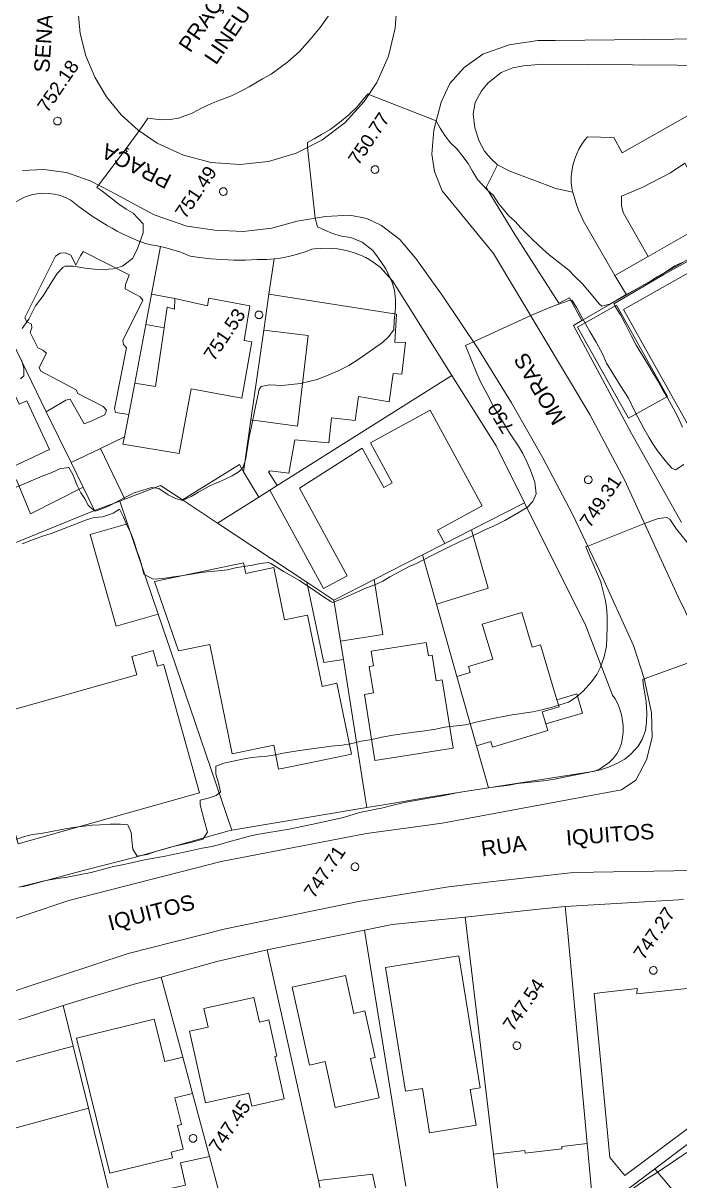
# Model space of a CAD drawing. Header units: metres. Extents: x 325024 to 7190115, y 7391967 to 10157759.
# Drawn here: x 325424.3 to 325509.6, y 7393213.7 to 7393364 of the extents above; entities that cross this region are included whole.
import ezdxf
from ezdxf.enums import TextEntityAlignment as Align

# ---------------------------------------------------------------- set-up
doc = ezdxf.new("R2010")
doc.units = ezdxf.units.M
doc.layers.get('0').update_dxf_attribs({"lineweight": 18})
for name, color, linetype, lineweight in [('100_SIST_VIARIO_MEIO_FIO', 1, 'Continuous', 18), ('106_PRACAS_PARQUES_TOP', 7, 'Continuous', 18), ('160_P_SIMP_ASF_TOP', 7, 'Continuous', 18), ('206_MURO_E_MURO_ARRIMO', 7, 'Continuous', 18), ('214_PROJ_BEIRAL_EDIF', 10, 'Continuous', 18), ('228_CONST_FUND_RUINA_E_TOP', 10, 'Continuous', 18), ('600_CURVA_MESTRA', 14, 'Continuous', 18), ('602_CURVA_MESTRA_TOP', 24, 'Continuous', 18), ('604_CURVA_INTERM', 7, 'Continuous', 18), ('606_PTO_COTADO', 7, 'Continuous', 18), ('608_PTO_COTADO_INTERVIA', 1, 'Continuous', 18), ('624_SEGM_CURVA_MESTRA', 14, 'Continuous', 18), ('626_SEGM_CURVA_INTERM', 7, 'Continuous', 18)]:
    doc.layers.add(name, color=color, linetype=linetype, lineweight=lineweight)
doc.styles.add('Style-Arial', font='arial.ttf', dxfattribs={"height": 1.75})

# ---------------------------------------------------------------- blocks, each defined once
blk = doc.blocks.new('SP09')
at = {"color": 0, "linetype": 'Continuous'}
blk.add_lwpolyline([(-0.03, -0.51), (-0.14, -0.49), (-0.24, -0.46), (-0.31, -0.42), (-0.35, -0.39), (-0.42, -0.31), (-0.47, -0.24), (-0.51, -0.15), (-0.52, -0.09), (-0.52, 0.03), (-0.51, 0.11), (-0.48, 0.2), (-0.44, 0.27), (-0.4, 0.33), (-0.32, 0.39), (-0.23, 0.44), (-0.15, 0.48), (-0.1, 0.48), (-0.03, 0.48), (0.08, 0.48), (0.19, 0.44), (0.27, 0.4), (0.35, 0.32), (0.41, 0.23), (0.46, 0.11), (0.48, 0.03), (0.48, -0.03), (0.47, -0.08), (0.44, -0.21), (0.38, -0.3), (0.31, -0.38), (0.23, -0.44), (0.1, -0.49), (0.02, -0.51)], close=True, dxfattribs=at)
blk = doc.blocks.new('SP10')
at = {"color": 0, "linetype": 'Continuous'}
blk.add_lwpolyline([(-0.03, -0.51), (-0.14, -0.49), (-0.24, -0.46), (-0.31, -0.42), (-0.35, -0.39), (-0.42, -0.31), (-0.47, -0.24), (-0.51, -0.15), (-0.52, -0.09), (-0.52, 0.03), (-0.51, 0.11), (-0.48, 0.2), (-0.44, 0.27), (-0.4, 0.33), (-0.32, 0.39), (-0.23, 0.44), (-0.15, 0.48), (-0.1, 0.48), (-0.03, 0.48), (0.08, 0.48), (0.19, 0.44), (0.27, 0.4), (0.35, 0.32), (0.41, 0.23), (0.46, 0.11), (0.48, 0.03), (0.48, -0.03), (0.47, -0.08), (0.44, -0.21), (0.38, -0.3), (0.31, -0.38), (0.23, -0.44), (0.1, -0.49), (0.02, -0.51)], close=True, dxfattribs=at)

msp = doc.modelspace()

# ---------------------------------------------------------------- linework, layer by layer
at = {"layer": '100_SIST_VIARIO_MEIO_FIO'}
for points in [[(325431.395, 7393366.412), (325431.73, 7393362.691), (325432.476, 7393359.796), (325433.631, 7393357.038), (325435.172, 7393354.475), (325437.065, 7393352.16), (325439.271, 7393350.142), (325441.745, 7393348.462), (325445.135, 7393346.892), (325448.752, 7393345.956), (325452.478, 7393345.684), (325456.192, 7393346.086), (325459.774, 7393347.148), (325463.107, 7393348.836), (325466.082, 7393351.095), (325468.604, 7393353.852), (325470.238, 7393356.356), (325471.747, 7393359.774), (325472.618, 7393363.407), (325472.836, 7393366.389)], [(325518.929, 7393269.958), (325509.36, 7393289.53), (325502.389, 7393304.721), (325497.899, 7393313.24), (325485.413, 7393334.15), (325478.754, 7393342.27), (325477.732, 7393344.803), (325477.372, 7393347.019), (325477.637, 7393350.169), (325478.586, 7393353.786), (325479.718, 7393356.215), (325481.571, 7393358.296), (325484.023, 7393360.008), (325487.451, 7393361.244), (325491.153, 7393361.797), (325493.402, 7393361.777), (325535.705, 7393362.252)], [(325474.34, 7393259.539), (325478.742, 7393260.137), (325502.02, 7393264.462), (325503.885, 7393265.712), (325505.268, 7393268.366), (325506.01, 7393271.265), (325505.909, 7393274.54), (325504.962, 7393278.934), (325503.594, 7393283.216), (325499.208, 7393292.842), (325495.648, 7393300.277), (325491.823, 7393307.58), (325487.737, 7393314.739), (325483.395, 7393321.747), (325478.804, 7393328.594), (325475.311, 7393333.467), (325473.227, 7393335.971), (325470.838, 7393337.771), (325468.944, 7393338.678), (325466.741, 7393339.102), (325463.603, 7393338.931), (325459.901, 7393338.345), (325456.624, 7393337.429), (325452.907, 7393337.011), (325449.208, 7393337.144), (325445.603, 7393337.695), (325441.351, 7393339.154), (325435.706, 7393342.204), (325433.027, 7393343.551), (325429.981, 7393344.632), (325427.016, 7393345.057), (325424.257, 7393344.912)], [(325340.626, 7393311.134), (325324.796, 7393306.727), (325319.828, 7393304.318), (325317.849, 7393302.125), (325316.772, 7393300.121), (325316.132, 7393296.391), (325316.151, 7393294.764), (325316.677, 7393292.382), (325329.706, 7393268.857), (325348.384, 7393242.971), (325356.011, 7393233.474), (325358.057, 7393231.395), (325360.314, 7393229.922), (325366.19, 7393228.426), (325367.661, 7393228.342), (325370.921, 7393229.176), (325408.608, 7393242.814), (325430.286, 7393250.108), (325450.061, 7393255.155), (325468.931, 7393258.804), (325474.34, 7393259.539)], [(325551.147, 7393208.714), (325528.159, 7393239.088), (325521.601, 7393248.458), (325519.572, 7393251.015), (325517.185, 7393252.811), (325514.367, 7393253.634), (325511.391, 7393253.988), (325495.778, 7393253.758), (325484.97, 7393252.505)], [(325484.97, 7393252.505), (325479.558, 7393251.877), (325467.856, 7393249.99)], [(325467.856, 7393249.99), (325450.614, 7393246.4), (325437.957, 7393243.233), (325406.722, 7393232.915), (325386.337, 7393225.108), (325384.463, 7393224.022), (325380.9, 7393219.899), (325380.22, 7393218.178), (325379.672, 7393215.265), (325379.979, 7393211.422), (325381.204, 7393208.291), (325385.378, 7393204.11), (325403.726, 7393189.696), (325429.074, 7393172.585), (325436.74, 7393168.324), (325448.345, 7393162.46), (325459.931, 7393157.179), (325473.224, 7393151.606), (325497.224, 7393143.53), (325504.927, 7393141.361), (325520.03, 7393138.206), (325537.669, 7393135.195), (325572.626, 7393131.787)]]:
    msp.add_lwpolyline(points, dxfattribs=at)
at = {"layer": '206_MURO_E_MURO_ARRIMO'}
for p, q in [((325484.461, 7393342.684), (325485.913, 7393345.662)), ((325488.19, 7393336.583), (325484.461, 7393342.684)), ((325424.415, 7393341.389), (325423.091, 7393340.688)), ((325424.724, 7393341.516), (325424.415, 7393341.389)), ((325425.438, 7393341.745), (325424.724, 7393341.516)), ((325426.172, 7393341.893), (325425.438, 7393341.745)), ((325426.919, 7393341.96), (325426.172, 7393341.893)), ((325427.668, 7393341.945), (325426.919, 7393341.96)), ((325428.412, 7393341.847), (325427.668, 7393341.945)), ((325429.139, 7393341.668), (325428.412, 7393341.847)), ((325429.843, 7393341.41), (325429.139, 7393341.668)), ((325430.513, 7393341.076), (325429.843, 7393341.41)), ((325431.604, 7393340.193), (325430.513, 7393341.076)), ((325432.815, 7393339.311), (325431.604, 7393340.193)), ((325433.437, 7393338.894), (325432.815, 7393339.311)), ((325435.246, 7393337.782), (325433.437, 7393338.894)), ((325435.893, 7393337.403), (325435.246, 7393337.782)), ((325436.55, 7393337.043), (325435.893, 7393337.403)), ((325437.217, 7393336.701), (325436.55, 7393337.043)), ((325437.893, 7393336.378), (325437.217, 7393336.701)), ((325438.578, 7393336.074), (325437.893, 7393336.378)), ((325493.873, 7393327.689), (325488.19, 7393336.583)), ((325439.272, 7393335.79), (325438.578, 7393336.074)), ((325439.973, 7393335.525), (325439.272, 7393335.79)), ((325440.682, 7393335.28), (325439.973, 7393335.525)), ((325441.727, 7393335.119), (325440.682, 7393335.28)), ((325442.162, 7393335.03), (325441.727, 7393335.119)), ((325443.189, 7393334.788), (325442.162, 7393335.03)), ((325443.909, 7393334.577), (325443.189, 7393334.788)), ((325444.619, 7393334.338), (325443.909, 7393334.577)), ((325445.319, 7393334.07), (325444.619, 7393334.338)), ((325446.008, 7393333.773), (325445.319, 7393334.07)), ((325447.214, 7393333.604), (325446.008, 7393333.773)), ((325448.705, 7393333.443), (325447.214, 7393333.604)), ((325450.201, 7393333.337), (325448.705, 7393333.443)), ((325451.7, 7393333.285), (325450.201, 7393333.337)), ((325454.699, 7393333.343), (325453.2, 7393333.287)), ((325455.222, 7393333.34), (325454.699, 7393333.343)), ((325455.972, 7393333.362), (325455.222, 7393333.34)), ((325456.906, 7393333.439), (325455.972, 7393333.362)), ((325457.465, 7393333.504), (325456.906, 7393333.439)), ((325458.205, 7393333.622), (325457.465, 7393333.504)), ((325458.94, 7393333.772), (325458.205, 7393333.622)), ((325459.668, 7393333.953), (325458.94, 7393333.772)), ((325460.387, 7393334.165), (325459.668, 7393333.953)), ((325461.096, 7393334.408), (325460.387, 7393334.165)), ((325461.794, 7393334.68), (325461.096, 7393334.408)), ((325462.142, 7393334.73), (325461.794, 7393334.68)), ((325462.888, 7393334.801), (325462.142, 7393334.73)), ((325463.638, 7393334.825), (325462.888, 7393334.801)), ((325464.387, 7393334.801), (325463.638, 7393334.825)), ((325465.134, 7393334.73), (325464.387, 7393334.801)), ((325465.874, 7393334.611), (325465.134, 7393334.73)), ((325466.605, 7393334.445), (325465.874, 7393334.611)), ((325467.433, 7393334.196), (325466.605, 7393334.445)), ((325468.131, 7393333.925), (325467.433, 7393334.196)), ((325468.807, 7393333.602), (325468.131, 7393333.925)), ((325469.458, 7393333.229), (325468.807, 7393333.602)), ((325453.2, 7393333.287), (325451.7, 7393333.285)), ((325470.078, 7393332.809), (325469.458, 7393333.229)), ((325470.672, 7393332.37), (325470.078, 7393332.809)), ((325472.269, 7393330.591), (325470.672, 7393332.37)), ((325479.99, 7393318.287), (325472.269, 7393330.591)), ((325495.275, 7393328.393), (325493.873, 7393327.689)), ((325496.876, 7393325.434), (325495.275, 7393328.393)), ((325495.8, 7393324.779), (325496.876, 7393325.434)), ((325503.302, 7393310.754), (325495.8, 7393324.779)), ((325485.729, 7393309.141), (325479.99, 7393318.287)), ((325509.801, 7393299.186), (325503.302, 7393310.754)), ((325489.414, 7393301.766), (325485.729, 7393309.141)), ((325497.398, 7393285.786), (325489.414, 7393301.766)), ((325500.866, 7393276.788), (325497.398, 7393285.786)), ((325501.178, 7393276.299), (325500.866, 7393276.788)), ((325501.525, 7393275.636), (325501.178, 7393276.299)), ((325501.806, 7393274.942), (325501.525, 7393275.636)), ((325502.018, 7393274.224), (325501.806, 7393274.942)), ((325502.159, 7393273.489), (325502.018, 7393274.224)), ((325502.227, 7393272.744), (325502.159, 7393273.489)), ((325502.146, 7393271.252), (325502.223, 7393271.996)), ((325502.223, 7393271.996), (325502.227, 7393272.744)), ((325501.777, 7393269.804), (325501.997, 7393270.519)), ((325501.997, 7393270.519), (325502.146, 7393271.252)), ((325500.944, 7393268.565), (325501.4, 7393269.158)), ((325501.4, 7393269.158), (325501.777, 7393269.804)), ((325498.544, 7393266.911), (325499.183, 7393267.192)), ((325499.183, 7393267.192), (325499.827, 7393267.574)), ((325499.827, 7393267.574), (325500.417, 7393268.034)), ((325500.417, 7393268.034), (325500.944, 7393268.565)), ((325484.733, 7393264.747), (325498.544, 7393266.911)), ((325478.072, 7393263.703), (325484.733, 7393264.747)), ((325470.08, 7393262.358), (325478.072, 7393263.703)), ((325451.421, 7393259.217), (325468.947, 7393262.167)), ((325468.947, 7393262.167), (325470.08, 7393262.358)), ((325438.917, 7393255.748), (325451.045, 7393259.154)), ((325451.045, 7393259.154), (325451.421, 7393259.217)), ((325432.458, 7393254.081), (325438.917, 7393255.748)), ((325424.266, 7393251.896), (325432.458, 7393254.081)), ((325494.71, 7393249.321), (325490.458, 7393248.873)), ((325509.429, 7393250.203), (325494.71, 7393249.321)), ((325510.044, 7393250.256), (325509.429, 7393250.203)), ((325481.704, 7393247.95), (325472.248, 7393246.983)), ((325490.458, 7393248.873), (325481.704, 7393247.95)), ((325468.671, 7393246.254), (325456.033, 7393243.676)), ((325472.248, 7393246.983), (325468.671, 7393246.254)), ((325456.033, 7393243.676), (325449.481, 7393242.189)), ((325449.481, 7393242.189), (325442.259, 7393240.15)), ((325442.259, 7393240.15), (325438.766, 7393239.227)), ((325438.766, 7393239.227), (325433.758, 7393237.762)), ((325433.758, 7393237.762), (325429.521, 7393236.453)), ((325428.751, 7393236.216), (325423.759, 7393234.593)), ((325429.521, 7393236.453), (325428.751, 7393236.216))]:
    msp.add_line(p, q, dxfattribs=at)
for points in [[(325440.997, 7393328.84), (325442.162, 7393335.03)], [(325456.906, 7393333.439), (325456.245, 7393328.83)], [(325427.334, 7393313.579), (325418.396, 7393331.909)], [(325502.678, 7393328.77), (325496.876, 7393325.434)], [(325438.821, 7393317.28), (325440.256, 7393324.901)], [(325455.58, 7393324.196), (325453.903, 7393312.508)], [(325457.315, 7393303.99), (325479.99, 7393318.287)], [(325437.527, 7393302.231), (325442.184, 7393303.996), (325445.013, 7393302.127)], [(325436.871, 7393301.982), (325437.881, 7393299.012)], [(325489.414, 7393301.766), (325482.536, 7393298.246)], [(325480.646, 7393279.179), (325477.982, 7393288.587)], [(325441.874, 7393287.277), (325444.62, 7393279.205)], [(325468.781, 7393263.217), (325465.908, 7393281.415)], [(325444.62, 7393279.205), (325451.421, 7393259.217)], [(325484.733, 7393264.747), (325483.189, 7393270.2)], [(325468.947, 7393262.167), (325468.781, 7393263.217)], [(325495.031, 7393245.847), (325494.71, 7393249.321)], [(325481.704, 7393247.95), (325485.417, 7393217.139)], [(325468.671, 7393246.254), (325474.038, 7393213.007)], [(325497.553, 7393218.561), (325495.031, 7393245.847)], [(325462.666, 7393213.715), (325456.033, 7393243.676)], [(325442.259, 7393240.15), (325445.052, 7393229.759)], [(325430.817, 7393231.202), (325429.521, 7393236.453)], [(325446.321, 7393225.036), (325448.519, 7393216.86)], [(325519.119, 7393224.853), (325506.356, 7393215.263)], [(325436.28, 7393209.07), (325432.813, 7393223.118)]]:
    msp.add_lwpolyline(points, dxfattribs=at)
at = {"layer": '214_PROJ_BEIRAL_EDIF'}
for points in [[(325520.918, 7393358.518), (325491.761, 7393358.701), (325489.287, 7393358.526), (325487.897, 7393358.236), (325486.41, 7393357.626), (325484.721, 7393356.319), (325483.83, 7393355.256), (325483.028, 7393353.755), (325482.758, 7393352.278), (325482.977, 7393350.456), (325483.551, 7393348.712), (325484.231, 7393347.412), (325485.042, 7393346.463), (325485.913, 7393345.662), (325487.528, 7393344.824), (325493.497, 7393342.563), (325495.693, 7393342.078), (325495.558, 7393342.603), (325495.493, 7393343.349), (325495.494, 7393344.097), (325495.562, 7393344.841), (325495.696, 7393345.577), (325495.894, 7393346.298), (325496.157, 7393346.999), (325496.48, 7393347.673), (325496.863, 7393348.316), (325497.301, 7393348.922), (325497.589, 7393349.269), (325501.002, 7393349.204), (325502.097, 7393347.21), (325511.863, 7393352.746)], [(325510.217, 7393345.877), (325508.363, 7393344.611), (325504.719, 7393342.703), (325502.028, 7393341.581), (325502.018, 7393340.376), (325502.22, 7393339.477), (325505.467, 7393333.73), (325501.157, 7393331.258), (325497.054, 7393338.411), (325496.74, 7393339.09), (325496.45, 7393339.781), (325496.186, 7393340.482), (325495.948, 7393341.192), (325495.693, 7393342.078), (325495.558, 7393342.603), (325495.493, 7393343.349), (325495.494, 7393344.097), (325495.562, 7393344.841), (325495.696, 7393345.577), (325495.894, 7393346.298), (325496.157, 7393346.999), (325496.48, 7393347.673), (325496.863, 7393348.316), (325497.301, 7393348.922), (325497.589, 7393349.269), (325501.002, 7393349.204), (325502.097, 7393347.21), (325511.863, 7393352.746)], [(325514.269, 7393338.778), (325505.467, 7393333.73), (325501.157, 7393331.258), (325502.678, 7393328.77), (325525.767, 7393342.046)], [(325419.37, 7393295.913), (325416.761, 7393301.518), (325419.762, 7393302.956), (325423.49, 7393304.742), (325425.291, 7393300.3), (325432.114, 7393303.774)], [(325432.114, 7393303.774), (325433.595, 7393300.738), (325420.252, 7393295.33)], [(325461.55, 7393268.002), (325466.979, 7393269.125), (325465.08, 7393278.311), (325463.167, 7393277.915), (325461.257, 7393287.157), (325458.279, 7393286.541), (325456.874, 7393293.337), (325453.227, 7393292.583), (325452.947, 7393293.937), (325441.405, 7393291.551)], [(325441.405, 7393291.551), (325444.521, 7393282.509), (325448.556, 7393283.344), (325450.171, 7393275.532)], [(325419.099, 7393273.798), (325439.103, 7393279.416), (325438.435, 7393281.795), (325440.029, 7393282.243)], [(325440.029, 7393282.243), (325441.219, 7393282.577), (325441.605, 7393281.2)], [(325441.605, 7393281.2), (325441.786, 7393280.557), (325442.341, 7393280.713)], [(325442.341, 7393280.713), (325442.562, 7393280.775), (325442.634, 7393280.519)], [(325442.634, 7393280.519), (325447.252, 7393264.075), (325423.688, 7393257.458), (325419.099, 7393273.798)], [(325450.171, 7393275.532), (325451.487, 7393269.167), (325456.863, 7393270.278), (325457.507, 7393267.166), (325461.55, 7393268.002)], [(325506.528, 7393238.239), (325504.025, 7393237.968), (325504.053, 7393238.666), (325498.466, 7393238.041), (325500.488, 7393216.715), (325502.437, 7393214.388), (325518.094, 7393226.077)], [(325517.676, 7393230.863), (325516.779, 7393239.85), (325510.976, 7393239.441), (325510.942, 7393238.717), (325506.528, 7393238.239)]]:
    msp.add_lwpolyline(points, dxfattribs=at)
for points in [[(325505.467, 7393333.73), (325514.269, 7393338.778), (325510.217, 7393345.877), (325508.363, 7393344.611), (325504.719, 7393342.703), (325502.028, 7393341.581), (325502.018, 7393340.376), (325502.22, 7393339.477)], [(325434.384, 7393308.808), (325437.507, 7393310.3), (325438.061, 7393313.242), (325436.338, 7393313.468), (325436.207, 7393313.991), (325437.758, 7393321.876), (325437.363, 7393322.323), (325437.294, 7393322.838), (325439.896, 7393328.052), (325439.535, 7393328.491), (325437.571, 7393329.534), (325437.617, 7393330.103), (325437.904, 7393330.747), (325438.084, 7393331.356), (325432.138, 7393334.38), (325431.795, 7393333.85), (325431.174, 7393332.611), (325430.895, 7393333.275), (325430.509, 7393333.895), (325429.856, 7393334.224), (325429.126, 7393334.19), (325428.528, 7393333.783), (325424.578, 7393325.817), (325424.79, 7393325.32), (325425.435, 7393324.956), (325425.473, 7393324.47), (325425.261, 7393323.867), (325426.265, 7393321.89), (325426.911, 7393321.565), (325427.369, 7393321.202), (325426.428, 7393319.338), (325426.638, 7393318.864), (325431.201, 7393316.415), (325431.459, 7393315.946), (325434.746, 7393314.241), (325435.178, 7393313.774), (325434.963, 7393313.176), (325432.941, 7393312.264), (325432.281, 7393312.004), (325430.428, 7393315.192), (325429.859, 7393315.063), (325427.334, 7393313.579), (325430.552, 7393306.977)], [(325416.871, 7393307.783), (325416.633, 7393307.672), (325415.309, 7393310.518), (325410.569, 7393320.702), (325408.072, 7393326.066), (325407.436, 7393327.432), (325416.556, 7393331.677), (325420.874, 7393322.402), (325420.304, 7393322.137), (325423.835, 7393314.552), (325424.807, 7393315.005), (325427.75, 7393308.683), (325420.151, 7393305.147), (325418.559, 7393308.568)], [(325440.256, 7393324.901), (325442.644, 7393324.482), (325443.044, 7393327.147), (325443.967, 7393326.921), (325444.042, 7393328.296), (325440.997, 7393328.84)], [(325454.934, 7393302.488), (325456.374, 7393303.397), (325457.315, 7393303.99), (325456.192, 7393305.772), (325456.399, 7393305.903), (325458.825, 7393305.609), (325459.612, 7393309.933), (325464.002, 7393309.56), (325464.37, 7393312.771), (325467.452, 7393312.461), (325467.873, 7393315.57), (325471.854, 7393314.857), (325472.364, 7393318.558), (325473.509, 7393318.447), (325473.964, 7393322.555), (325472.598, 7393322.619), (325472.8, 7393326.271), (325456.245, 7393328.83), (325455.58, 7393324.196), (325461.336, 7393323.48), (325459.946, 7393311.715), (325453.903, 7393312.508), (325452.937, 7393305.781)], [(325444.042, 7393328.296), (325443.967, 7393326.921), (325443.044, 7393327.147), (325442.644, 7393324.482), (325441.501, 7393316.869), (325438.821, 7393317.28), (325438.061, 7393313.242), (325437.507, 7393310.3), (325437.286, 7393309.357), (325444.58, 7393308.155), (325446.163, 7393316.538), (325452.727, 7393315.327), (325454.012, 7393322.676), (325453.032, 7393322.83), (325453.775, 7393327.33), (325448.457, 7393328.313), (325448.286, 7393327.338)], [(325496.299, 7393324.569), (325501.38, 7393327.405), (325507.99, 7393315.561), (325502.909, 7393312.725)], [(325476.169, 7393294.988), (325469.923, 7393291.791), (325464.692, 7393289.114), (325461.148, 7393291.458), (325449.577, 7393299.111), (325454.934, 7393302.488), (325456.374, 7393303.397), (325463.317, 7393290.613), (325466.403, 7393292.29), (325460.222, 7393303.671), (325468.36, 7393308.865), (325471.143, 7393303.742), (325472.258, 7393304.348), (325469.426, 7393309.562), (325477.192, 7393313.78), (325483.937, 7393301.36), (325478.15, 7393298.217), (325479.092, 7393296.483)], [(325432.114, 7393303.774), (325430.552, 7393306.977), (325434.384, 7393308.808), (325437.527, 7393302.231), (325436.871, 7393301.982), (325433.595, 7393300.738)], [(325452.937, 7393305.781), (325452.416, 7393306.74), (325445.013, 7393302.127), (325449.577, 7393299.111), (325454.934, 7393302.488)], [(325441.874, 7393287.277), (325437.881, 7393299.012), (325433.052, 7393297.656), (325436.398, 7393285.739)], [(325476.169, 7393294.988), (325477.982, 7393288.587), (325484.702, 7393290.648), (325482.536, 7393298.246), (325479.092, 7393296.483)], [(325461.148, 7393291.458), (325464.692, 7393289.114), (325465.532, 7393283.795), (325465.908, 7393281.415), (325463.363, 7393281.014)], [(325465.532, 7393283.795), (325464.692, 7393289.114), (325469.923, 7393291.791), (325471.048, 7393284.666)], [(325492.191, 7393273.028), (325491.725, 7393274.597), (325493.907, 7393275.245), (325493.634, 7393276.164), (325491.513, 7393283.308), (325490.418, 7393282.983), (325489.069, 7393287.527), (325483.94, 7393286.004), (325485.3, 7393281.426), (325482.153, 7393280.492), (325482.389, 7393279.697), (325480.646, 7393279.179), (325483.189, 7393270.2), (325485.046, 7393270.751), (325485.258, 7393270.037), (325492.445, 7393272.172)], [(325469.531, 7393282.5), (325469.831, 7393280.6), (325469.261, 7393280.51), (325469.806, 7393277.054), (325468.651, 7393276.871), (325470.004, 7393268.304), (325480.144, 7393269.905), (325478.745, 7393278.767), (325477.971, 7393278.645), (325477.448, 7393281.955), (325476.952, 7393281.876), (325476.675, 7393283.628)], [(325492.191, 7393273.028), (325496.969, 7393274.447), (325496.231, 7393276.935), (325493.634, 7393276.164), (325493.907, 7393275.245), (325491.725, 7393274.597)], [(325471.394, 7393241.381), (325480.907, 7393242.916), (325483.675, 7393225.769), (325482.378, 7393225.56), (325483.13, 7393220.903), (325477.111, 7393219.931), (325476.179, 7393225.702), (325473.982, 7393225.347)], [(325459.269, 7393238.852), (325466.165, 7393240.378), (325467.257, 7393235.446), (325468.694, 7393235.764), (325470.03, 7393229.728), (325469.424, 7393229.593), (325470.559, 7393224.465), (325464.866, 7393223.204), (325463.543, 7393229.183), (325461.509, 7393228.733)], [(325447.813, 7393236.08), (325448.347, 7393233.668), (325445.953, 7393233.138), (325448.015, 7393223.825), (325453.645, 7393225.072), (325454.015, 7393223.398), (325458.239, 7393224.333), (325457.02, 7393229.841), (325457.261, 7393229.894), (325456.224, 7393234.582), (325455.011, 7393234.313), (325454.302, 7393237.516)], [(325446.321, 7393225.036), (325445.052, 7393229.759), (325442.722, 7393229.184), (325441.36, 7393234.702), (325431.28, 7393232.213), (325435.603, 7393214.699), (325443.714, 7393216.701), (325443.535, 7393217.429), (325445.133, 7393217.823), (325444.382, 7393220.865), (325444.894, 7393220.992), (325444.035, 7393224.471)], [(325430.817, 7393231.202), (325432.813, 7393223.118), (325415.09, 7393218.323), (325412.916, 7393226.359)], [(325492.026, 7393205.769), (325486.749, 7393206.088), (325486.326, 7393209.599), (325485.417, 7393217.139), (325489.472, 7393217.627), (325489.513, 7393217.28), (325494.289, 7393217.855), (325494.252, 7393218.163), (325497.553, 7393218.561), (325498.41, 7393209.292), (325498.183, 7393209.122), (325493.883, 7393205.657)], [(325448.519, 7393216.86), (325450.835, 7393208.244), (325442.667, 7393208.707), (325441.859, 7393212.354), (325445.408, 7393213.139), (325444.768, 7393216.03)], [(325464.837, 7393207.411), (325464.051, 7393207.458), (325462.81, 7393213.065), (325462.666, 7393213.715), (325469.68, 7393214.551), (325471.348, 7393207.018), (325469.198, 7393207.148)], [(325498.41, 7393209.292), (325506.356, 7393215.263), (325516.543, 7393203.101), (325510.758, 7393198.505), (325504.984, 7393203.38), (325498.183, 7393209.122)]]:
    msp.add_lwpolyline(points, close=True, dxfattribs=at)
at = {"layer": '228_CONST_FUND_RUINA_E_TOP'}
msp.add_lwpolyline([(325502.295, 7393326.862), (325514.864, 7393304.34), (325528.695, 7393312.051), (325516.066, 7393334.672)], close=True, dxfattribs=at)
at = {"layer": '600_CURVA_MESTRA', "elevation": 750}
for points in [[(325509.918, 7393311.583), (325509.25, 7393313.071), (325507.958, 7393315.484), (325507.36, 7393316.471), (325506.737, 7393317.592), (325506.174, 7393318.496), (325505.557, 7393319.556), (325503.918, 7393322.243), (325503.273, 7393323.471), (325502.483, 7393325.06), (325501.884, 7393326.182), (325501.282, 7393327.1), (325501.267, 7393327.153), (325501.187, 7393327.272), (325501.013, 7393327.607), (325507.527, 7393331.403), (325517.741, 7393337.05)], [(325485.057, 7393314.935), (325484.576, 7393315.882), (325483.719, 7393317.446), (325483.222, 7393318.526), (325481.752, 7393322.173), (325482.788, 7393322.652), (325490.23, 7393326.083), (325492.187, 7393326.891), (325493.142, 7393327.279), (325495.208, 7393328.018), (325495.569, 7393328.086), (325496.227, 7393327.056), (325496.729, 7393326.091), (325497.92, 7393323.993), (325498.726, 7393322.637), (325499.61, 7393321.027), (325500.055, 7393319.869), (325501.891, 7393316.964), (325502.904, 7393315.323), (325503.749, 7393313.611), (325504.903, 7393311.425), (325505.552, 7393310.278), (325506.099, 7393309.393), (325506.691, 7393308.513), (325507.853, 7393307.047), (325508.567, 7393306.243), (325509.01, 7393306.02), (325510.116, 7393306.709)], [(325424.193, 7393296.437), (325425.35, 7393296.841), (325426.872, 7393297.405), (325427.966, 7393297.784), (325430.205, 7393298.615), (325432.578, 7393299.531), (325433.578, 7393299.853), (325434.672, 7393299.937), (325436.04, 7393300.423), (325436.844, 7393300.919), (325437.349, 7393299.894), (325437.762, 7393298.928), (325438.305, 7393297.794), (325438.692, 7393296.814), (325439.063, 7393295.638), (325439.424, 7393294.595), (325439.738, 7393293.582), (325440.007, 7393292.488), (325441.201, 7393291.854), (325442.481, 7393291.934), (325443.563, 7393292.077), (325445.127, 7393292.327), (325446.201, 7393292.465), (325447.19, 7393292.648), (325448.213, 7393292.785), (325449.677, 7393292.902), (325450.857, 7393293.067), (325451.904, 7393293.302), (325454.059, 7393293.674), (325455.158, 7393293.884), (325456.202, 7393294.012), (325456.481, 7393293.884), (325458.221, 7393292.778), (325460.234, 7393291.668), (325462.325, 7393290.254), (325463.204, 7393289.623), (325464.261, 7393288.934), (325464.535, 7393288.806), (325465.709, 7393289.261), (325468.931, 7393290.691), (325469.99, 7393291.118), (325471.029, 7393291.588), (325471.94, 7393292.139), (325474.464, 7393293.459), (325475.487, 7393293.924), (325477.311, 7393294.883), (325479.318, 7393295.842), (325481.084, 7393296.728), (325482.071, 7393297.14), (325484.256, 7393298.241), (325485.475, 7393298.783), (325486.849, 7393299.434), (325488.714, 7393300.532), (325489.825, 7393301.175), (325490.494, 7393301.906), (325490.92, 7393302.926), (325490.776, 7393304.438), (325490.223, 7393305.982), (325489.747, 7393307.08), (325489.226, 7393308.138), (325488.645, 7393309.11), (325487.652, 7393310.584)]]:
    msp.add_lwpolyline(points, dxfattribs=at)
at = {"layer": '604_CURVA_INTERM'}
for points, elevation in [([(325438.199, 7393348.418), (325439.416, 7393350.044), (325440.104, 7393351.058), (325440.545, 7393351.715), (325441.552, 7393351.586), (325442.269, 7393351.472), (325443.434, 7393351.531), (325444.515, 7393351.717), (325446.261, 7393352.357), (325447.6, 7393353.045), (325448.803, 7393353.618), (325449.874, 7393354.047), (325451.387, 7393354.624), (325452.772, 7393355.285), (325453.676, 7393355.772), (325455.424, 7393356.802), (325456.542, 7393357.405), (325458.708, 7393359.033), (325460.227, 7393360.349), (325461.605, 7393361.917), (325462.892, 7393363.469), (325464.291, 7393365.414)], 752), ([(325424.209, 7393324.406), (325425.082, 7393325.616), (325425.949, 7393327.352), (325426.921, 7393328.629), (325428.203, 7393330.652), (325428.774, 7393331.525), (325429.479, 7393332.297), (325429.782, 7393332.481), (325430.815, 7393332.502), (325432.396, 7393332.249), (325433.607, 7393332.119), (325434.797, 7393332.067), (325436.046, 7393332.152), (325437.221, 7393332.499), (325438.517, 7393333.483), (325439.095, 7393334.545), (325439.46, 7393335.492), (325439.932, 7393336.838), (325439.916, 7393338.003), (325438.612, 7393339.378), (325437.709, 7393339.91), (325436.758, 7393340.546), (325435.957, 7393341.178), (325434.567, 7393342.271), (325433.897, 7393342.717), (325434.138, 7393342.992), (325435.776, 7393345.181)], 752), ([(325423.98, 7393317.859), (325424.429, 7393318.237), (325424.437, 7393319.238), (325424.131, 7393320.325)], 752), ([(325459.375, 7393269.441), (325461.417, 7393269.765), (325463.124, 7393269.991), (325464.332, 7393270.126), (325465.74, 7393270.255), (325466.836, 7393270.451), (325468.201, 7393270.778), (325469.636, 7393271.006), (325470.698, 7393271.256), (325472.352, 7393271.556), (325475.055, 7393271.953), (325476.198, 7393272.079), (325477.915, 7393272.367), (325479.032, 7393272.608), (325481.78, 7393272.907), (325483.313, 7393273.298), (325485.74, 7393273.81), (325487.828, 7393274.203), (325490.522, 7393274.623), (325491.663, 7393274.856), (325492.89, 7393275.173), (325495.136, 7393275.871), (325496.141, 7393276.517), (325497.052, 7393277.293), (325498.103, 7393278.513), (325498.803, 7393279.447), (325499.296, 7393280.425), (325499.781, 7393281.734), (325500.048, 7393283.128), (325500.167, 7393285.533), (325500.173, 7393287.058), (325500.071, 7393288.186), (325499.909, 7393289.179), (325499.407, 7393291.12), (325499.331, 7393291.479), (325498.476, 7393293.501), (325497.908, 7393294.779), (325497.376, 7393296.053), (325497.629, 7393296.141), (325504.993, 7393299.047), (325506.783, 7393299.724), (325507.898, 7393299.846), (325508.298, 7393299.634), (325509.171, 7393298.328), (325511.177, 7393295.813)], 749)]:
    msp.add_lwpolyline(points, dxfattribs=dict(at, elevation=elevation))
at = {"layer": '604_CURVA_INTERM', "flags": 128}
for points, elevation in [([(325509.909, 7393332.959), (325508.949, 7393332.517), (325507.648, 7393331.678), (325506.642, 7393331.083), (325505.79, 7393330.527), (325503.611, 7393329.307), (325502.706, 7393328.846), (325501.473, 7393328.093), (325500.465, 7393327.551), (325499.455, 7393327.297), (325499.129, 7393327.591), (325498.337, 7393328.555), (325497.592, 7393329.422), (325496.948, 7393330.2), (325495.932, 7393331.207), (325495.185, 7393331.95), (325494.38, 7393332.57), (325492.632, 7393333.964), (325491.362, 7393335.073), (325490.282, 7393336.136), (325489.012, 7393337.419), (325488.171, 7393338.331), (325487.404, 7393339.034), (325486.071, 7393340.572), (325485.398, 7393341.663), (325484.587, 7393342.382), (325483.337, 7393343.723), (325482.678, 7393344.81), (325482.099, 7393345.804), (325481.299, 7393346.907), (325480.662, 7393347.684), (325479.832, 7393348.498), (325479.079, 7393349.461), (325478.497, 7393350.414), (325477.951, 7393351.366), (325469.218, 7393354.794), (325469.072, 7393354.858), (325468.448, 7393354.074), (325467.701, 7393353.195), (325466.664, 7393352.184), (325465.428, 7393351.134), (325464.216, 7393350.229), (325463.063, 7393349.586), (325462.111, 7393349.038), (325461.255, 7393348.544), (325461.273, 7393347.908), (325462.246, 7393338.716), (325462.546, 7393337.606), (325463.493, 7393337.167), (325464.507, 7393336.727), (325465.682, 7393336.372), (325466.895, 7393336.202), (325468.371, 7393335.622), (325469.712, 7393334.568), (325470.398, 7393333.665), (325471.427, 7393332.149), (325472.257, 7393330.37), (325472.549, 7393329.363), (325472.696, 7393328.171), (325472.661, 7393327.039), (325472.522, 7393325.436), (325472.446, 7393324.22), (325471.774, 7393323.296), (325471.009, 7393322.59), (325467.981, 7393320.455), (325466.637, 7393319.59), (325465.229, 7393318.885), (325463.945, 7393318.314), (325462.499, 7393317.775), (325460.345, 7393317.248), (325457.904, 7393316.987), (325456.354, 7393317.079), (325455.257, 7393316.849), (325454.988, 7393316.466), (325454.494, 7393314.254), (325453.935, 7393311.493), (325453.693, 7393310.303), (325453.227, 7393307.565), (325453.097, 7393307.021), (325452.911, 7393306.362), (325452.361, 7393305.821), (325451.484, 7393305.255), (325450.488, 7393304.76), (325448.499, 7393303.907), (325447.083, 7393303.154), (325446.157, 7393302.582), (325445.035, 7393302.046), (325444.103, 7393302.294), (325443.173, 7393302.79), (325441.972, 7393303.59), (325441.017, 7393303.739), (325438.737, 7393303.034), (325437.643, 7393302.486), (325435.6, 7393301.405), (325434.675, 7393300.997), (325433.669, 7393300.652), (325433.097, 7393301.132), (325432.759, 7393301.453), (325432.366, 7393302.249), (325431.847, 7393303.042), (325431.372, 7393303.996), (325430.779, 7393305.44), (325430.287, 7393306.324), (325430.204, 7393306.327), (325429.104, 7393306.186), (325428.045, 7393305.687), (325426.8, 7393305.198), (325424.458, 7393304.224), (325423.202, 7393303.698)], 751), ([(325513.112, 7393281.856), (325504.968, 7393278.908), (325504.767, 7393278.839), (325504.814, 7393278.272), (325505.03, 7393276.949), (325505.205, 7393275.893), (325505.323, 7393274.447), (325505.247, 7393273.283), (325505.133, 7393272.174), (325504.704, 7393271.031), (325504.183, 7393270.145), (325503.223, 7393269.107), (325502.44, 7393268.439), (325501.416, 7393267.878), (325500.322, 7393267.439), (325499.281, 7393267.082), (325498.247, 7393266.84), (325494.555, 7393266.108), (325493.339, 7393265.849), (325492.295, 7393265.702), (325489.874, 7393265.439), (325488.517, 7393265.278), (325487.441, 7393265.068), (325485.018, 7393264.771), (325480.858, 7393264.128), (325478.506, 7393263.672), (325477.219, 7393263.445), (325476.223, 7393263.247), (325473.818, 7393262.818), (325472.019, 7393262.417), (325470.858, 7393262.113), (325470.549, 7393262.047)], 748), ([(325423.045, 7393257.894), (325424.387, 7393258.37), (325425.488, 7393258.659), (325426.661, 7393258.811), (325429.367, 7393259.322), (325430.851, 7393259.583), (325433.312, 7393259.865), (325434.365, 7393259.944), (325435.65, 7393259.996), (325436.992, 7393260.013), (325437.907, 7393259.917), (325438.377, 7393258.952), (325438.446, 7393257.92), (325438.582, 7393256.783), (325439.144, 7393255.848), (325440.449, 7393256.08), (325441.664, 7393256.497), (325443.659, 7393257.07), (325446.113, 7393257.626), (325447.647, 7393258.066), (325448.26, 7393258.993), (325447.881, 7393260.348), (325447.34, 7393262.514), (325447.323, 7393263.116), (325448.36, 7393263.391), (325449.393, 7393263.747), (325449.953, 7393264.216), (325449.681, 7393265.385), (325449.371, 7393266.515), (325449.364, 7393267.56), (325450.403, 7393267.943), (325452.815, 7393268.466), (325453.997, 7393268.653), (325455.972, 7393268.832), (325457.075, 7393269.034), (325458.37, 7393269.293), (325459.375, 7393269.441)], 749), ([(325470.549, 7393262.047), (325469.364, 7393261.793), (325467.984, 7393261.52), (325465.912, 7393260.895), (325461.783, 7393259.951), (325458.889, 7393259.365), (325454.695, 7393258.686), (325453.704, 7393258.476), (325452.173, 7393258.023), (325451.173, 7393257.757), (325449.991, 7393257.409), (325448.861, 7393257.127), (325447.577, 7393256.893), (325445.234, 7393256.391), (325442.771, 7393255.878), (325440.073, 7393255.37), (325437.623, 7393254.824), (325435.908, 7393254.461), (325434.762, 7393254.18), (325433.186, 7393253.738), (325430.032, 7393253.15), (325428.519, 7393252.926), (325427.082, 7393252.664), (325423.796, 7393251.837)], 748), ([(325510.497, 7393217.391), (325509.575, 7393216.776), (325508.654, 7393216.102), (325506.508, 7393214.688), (325505.455, 7393214.045), (325503.6, 7393212.779)], 747)]:
    msp.add_lwpolyline(points, dxfattribs=dict(at, elevation=elevation))
at = {"layer": '624_SEGM_CURVA_MESTRA', "elevation": 750}
msp.add_lwpolyline([(325487.652, 7393310.584), (325487.482, 7393310.836), (325485.898, 7393313.422), (325485.37, 7393314.32), (325485.057, 7393314.935)], dxfattribs=at)
at = {"layer": '626_SEGM_CURVA_INTERM', "elevation": 752}
msp.add_lwpolyline([(325435.776, 7393345.181), (325438.199, 7393348.418)], dxfattribs=at)

# ---------------------------------------------------------------- block references
at = {"layer": '606_PTO_COTADO', "rotation": 55.83005668387076}
for p in [(325450.333, 7393342.205, 751.49), (325454.962, 7393326.194, 751.53), (325497.708, 7393304.771, 749.31), (325467.43, 7393254.51, 747.71), (325506.156, 7393241.058, 747.275), (325488.447, 7393231.276, 747.54), (325446.401, 7393219.238, 747.45)]:
    msp.add_blockref('SP09', p, dxfattribs=at)
at = {"layer": '608_PTO_COTADO_INTERVIA', "rotation": 55.83005668387076}
for p in [(325428.802, 7393351.359, 752.185), (325470.024, 7393345.066, 750.775)]:
    msp.add_blockref('SP10', p, dxfattribs=at)

# ---------------------------------------------------------------- texts
at = {"layer": '106_PRACAS_PARQUES_TOP', "style": 'Style-Arial'}
for s, rotation, p in [('SENADOR', 86.26502, (325427.732, 7393357.565)), ('PRAÇA', 55.83006, (325446.036, 7393360.098)), ('LINEU', 55.83006, (325449.375, 7393358.514)), ('PRAÇA', 153.45833, (325443.786, 7393344.22))]:
    msp.add_text(s, height=2, rotation=rotation, dxfattribs=at).set_placement(p)
at = {"layer": '160_P_SIMP_ASF_TOP', "style": 'Style-Arial'}
for s, rotation, p in [('MORAS', 120.89719, (325494.047, 7393312.132)), ('IQUITOS', 4.39584, (325494.813, 7393258.234)), ('RUA', 7.73621, (325483.782, 7393256.803)), ('IQUITOS', 14.27439, (325435.407, 7393247.146))]:
    msp.add_text(s, height=2, rotation=rotation, dxfattribs=at).set_placement(p, align=Align.MIDDLE_LEFT)
at = {"layer": '602_CURVA_MESTRA_TOP', "style": 'Style-Arial'}
msp.add_text('750', height=1.75, rotation=121.49745, dxfattribs=at).set_placement((325486.318, 7393312.737), align=Align.MIDDLE_CENTER)
at = {"layer": '606_PTO_COTADO', "style": 'Style-Arial'}
for s, p in [('751.49', (325446.752, 7393342.102, 751.49)), ('751.53', (325450.475, 7393323.613, 751.53)), ('749.31', (325499.295, 7393301.949, 749.31)), ('747.71', (325463.468, 7393253.837, 747.71)), ('747.27', (325506.265, 7393245.841, 747.275)), ('747.54', (325489.305, 7393236.569, 747.54)), ('747.45', (325451.147, 7393220.779, 747.45))]:
    msp.add_text(s, height=1.75, rotation=55.83006, dxfattribs=at).set_placement(p, align=Align.MIDDLE_CENTER)
at = {"layer": '608_PTO_COTADO_INTERVIA', "style": 'Style-Arial'}
for s, p in [('752.18', (325428.865, 7393355.879, 752.185)), ('750.77', (325469.221, 7393349.048, 750.775))]:
    msp.add_text(s, height=1.75, rotation=55.83006, dxfattribs=at).set_placement(p, align=Align.MIDDLE_CENTER)

doc.saveas('drawing.dxf')
